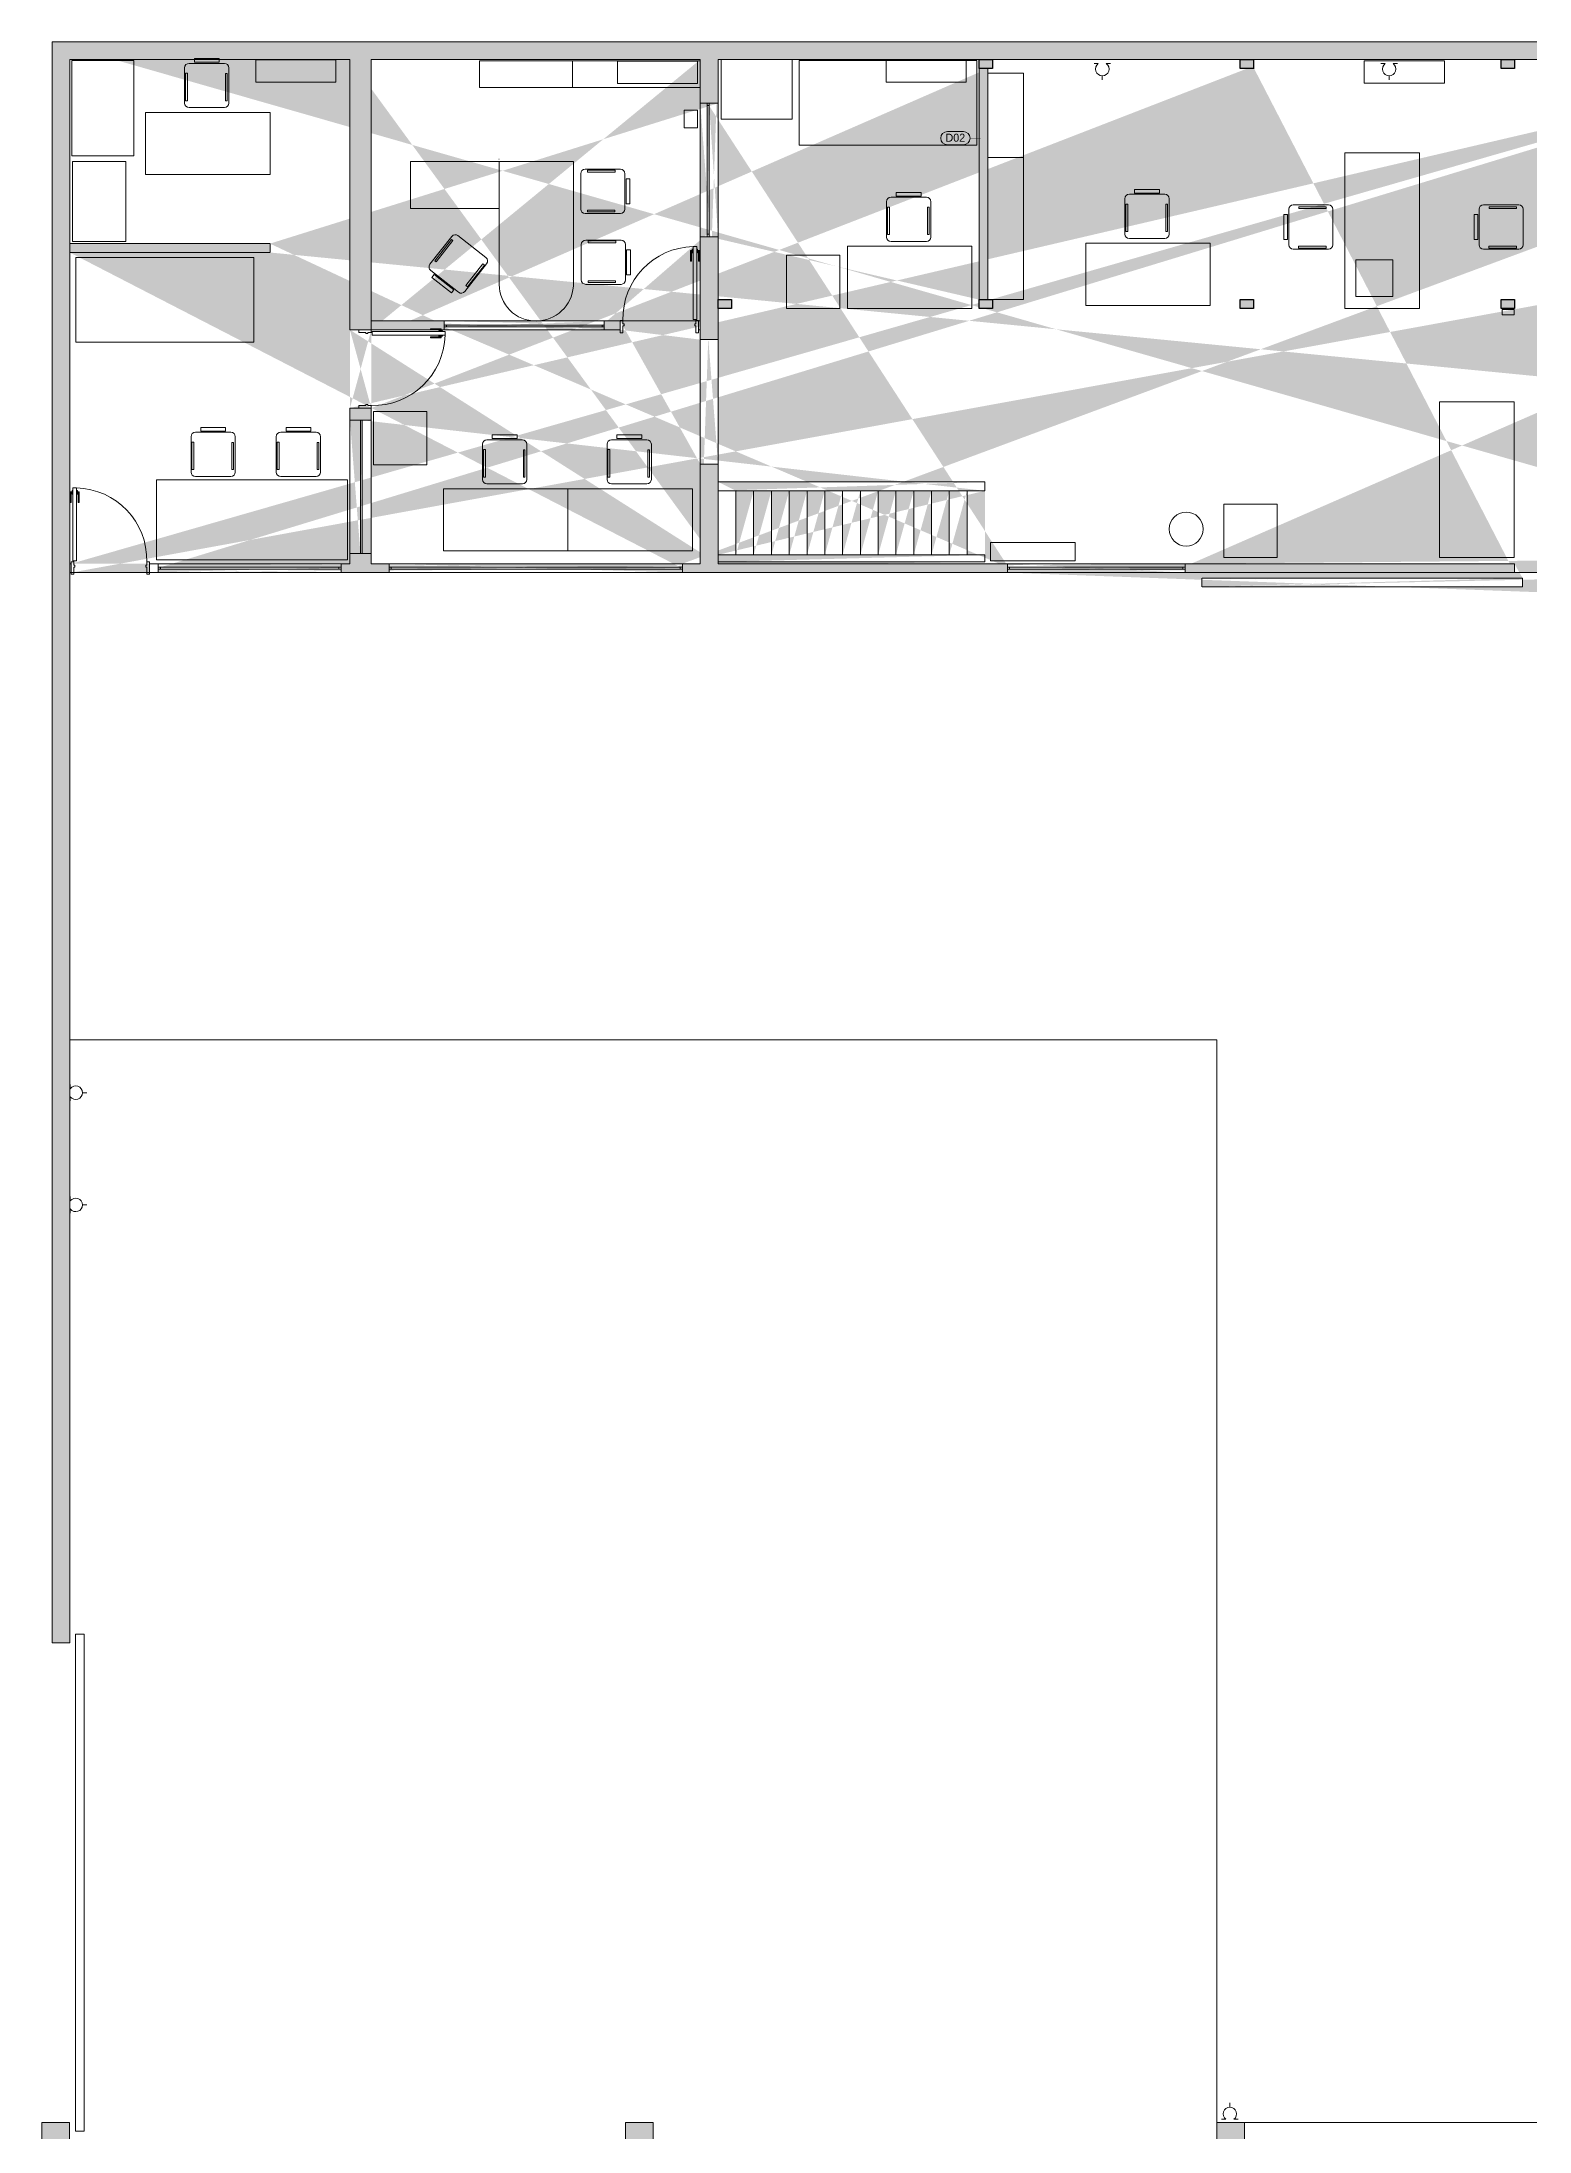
# Model space of a CAD drawing. Header units: millimetres. Extents: x 141.6 to 171.4, y 113.5 to 160.2.
# Drawn here: x 141.64 to 158.36, y 136.75 to 160.25 of the extents above; entities that cross this region are included whole.
import ezdxf
from ezdxf.enums import TextEntityAlignment as Align

# ---------------------------------------------------------------- set-up
doc = ezdxf.new("R2010")
doc.units = ezdxf.units.MM
doc.layers.add('00 Muro ext.', color=7, linetype='Continuous', lineweight=15)
doc.layers.add('ESTRUCTURA', color=251, linetype='Continuous')
doc.styles.add('BEEME', font='GOTHIC.TTF', dxfattribs={"height": 0.09})

# ---------------------------------------------------------------- blocks, each defined once
blk = doc.blocks.new('IRI-OCASA-Layout R 9$0$OCA_SILLA')
at = {"linetype": 'Continuous'}
for p, q in [((0.1049, 0.4983), (0.5023, 0.4983)), ((0.0549, 0.05), (0.0549, 0.4483)), ((0.5523, 0.4483), (0.5523, 0.05)), ((0.5023, 0), (0.1049, 0))]:
    blk.add_line(p, q, dxfattribs=at)
for points in [[(0.1654, 0.4663), (0.1654, 0.4876), (0.4749, 0.4876), (0.4749, 0.4663)], [(0, 0.1087), (0, 0.3889), (0.0427, 0.3889), (0.0427, 0.1087)], [(0.1681, 0.0207), (0.1681, 0.0394), (0.4749, 0.0394), (0.4749, 0.0207)]]:
    blk.add_lwpolyline(points, close=True, dxfattribs=at)
for centre, start, end in [((0.1049, 0.4483), 90, 180), ((0.5023, 0.4483), 0, 90), ((0.1049, 0.05), 180, 270), ((0.5023, 0.05), 270, 0)]:
    blk.add_arc(centre, 0.05, start, end, dxfattribs=at)
blk = doc.blocks.new('new blockqweqwewqe')
blk.add_lwpolyline([(101.41165, 483.815145), (102.11165, 483.815145), (102.11165, 482.415145), (101.41165, 482.415145)], close=True)
at = {"xscale": -1, "rotation": 180}
blk.add_blockref('IRI-OCASA-Layout R 9$0$OCA_SILLA', (100.805812, 483.353225), dxfattribs=at)
blk = doc.blocks.new('*U12')
at = {"color": 0}
for p, q in [((-0.069989, 0.869622), (-0.079989, 0.869622)), ((-0.069989, 0.860356), (-0.079989, 0.860356)), ((-0.009989, 0.869622), (0.000011, 0.869622)), ((-0.009989, 0.860356), (0.000011, 0.860356))]:
    blk.add_line(p, q, dxfattribs=at)
for points in [[(-0.079989, 0.869622), (-0.079989, 0.749622), (-0.089989, 0.749622), (-0.089989, 0.869622), (-0.079989, 0.869622)], [(-0.059989, 0.884989), (-0.069989, 0.884989), (-0.069989, 0.844989), (-0.059989, 0.844989), (-0.059989, 0.884989)], [(-0.019989, 0.884989), (-0.009989, 0.884989), (-0.009989, 0.844989), (-0.019989, 0.844989), (-0.019989, 0.884989)], [(0.000011, 0.869622), (0.000011, 0.749622), (0.010011, 0.749622), (0.010011, 0.869622), (0.000011, 0.869622)]]:
    blk.add_lwpolyline(points, dxfattribs=at)
blk.add_lwpolyline([(-0.059989, 0.914989), (-0.059989, 0.094989), (-0.019989, 0.094989), (-0.019989, 0.914989), (-0.059989, 0.914989)])
for points in [[(-0.88, 0.085), (-0.85, 0.085), (-0.85, 0.045), (-0.838, 0.045), (-0.838, 0.025), (-0.85, 0.025), (-0.85, -0.055), (-0.88, -0.055)], [(0, 0.085), (-0.03, 0.085), (-0.03, 0.045), (-0.042, 0.045), (-0.042, 0.025), (-0.03, 0.025), (-0.03, -0.055), (0, -0.055)]]:
    blk.add_lwpolyline(points, close=True)
blk.add_circle((-0.025, 0.089989), 0.005, dxfattribs=at)
blk.add_arc((-0.039989, 0.104978), 0.810258, 91.414404, 181.412841, dxfattribs=at)
blk = doc.blocks.new('*U22')
for p, q in [((-55.715298, 12.827221), (-55.619137, 12.827221)), ((-55.342851, 12.827221), (-55.439013, 12.827221)), ((-55.529075, 12.553816), (-55.52908, 12.458911))]:
    blk.add_line(p, q)
blk.add_arc((-55.529075, 12.705352), 0.151536, 126.464668, 53.535332)
blk = doc.blocks.new('REFERENCIA DE MURO')
blk.add_lwpolyline([(-0.305, -0.075, -1), (-0.305, 0.075, 1), (-0.305, -0.075), (-0.125, -0.075, 1), (-0.125, 0.075), (-0.305, 0.075)], format="xyb")
at = {"const_width": 0.005}
blk.add_lwpolyline([(-0.05, 0), (0.07, 0)], dxfattribs=at)
at = {"style": 'BEEME'}
blk.add_attdef('M00', text='', height=0.09, dxfattribs=at).set_placement((-0.215, -0.039817), align=Align.CENTER)
blk = doc.blocks.new('COLUMNAS')
at = {"layer": 'ESTRUCTURA', "ltscale": 0.05}
for p, q in [((110.051138, 123.685092), (110.201138, 123.685092)), ((110.051138, 123.585092), (110.051138, 123.685092)), ((110.201138, 123.685092), (110.201138, 123.585092)), ((110.201138, 123.585092), (110.051138, 123.585092))]:
    blk.add_line(p, q, dxfattribs=at)
blk = doc.blocks.new('Escritorio Gte')
for p, q in [((269.742121, 117.213788), (270.055836, 117.459197)), ((270.126025, 117.450622), (270.370879, 117.137615)), ((270.513332, 117.37044), (270.513332, 115.98684)), ((271.346732, 115.98684), (271.346732, 117.391231)), ((271.435532, 116.921696), (271.435532, 117.319996)), ((271.485532, 117.369996), (271.882932, 117.369996)), ((271.932932, 117.319996), (271.932932, 116.921696)), ((269.9784, 116.830593), (269.733546, 117.143599)), ((270.362304, 117.067427), (270.048589, 116.822018)), ((271.882932, 116.871696), (271.485532, 116.871696)), ((271.478743, 116.57387), (271.876143, 116.57387)), ((270.513332, 116.51604), (269.514332, 116.51604)), ((269.514332, 116.51604), (269.514332, 115.98684)), ((270.513332, 115.98684), (270.513332, 116.51604)), ((271.428743, 116.12557), (271.428743, 116.52387)), ((271.926143, 116.52387), (271.926143, 116.12557)), ((269.514332, 115.98684), (270.513332, 115.98684)), ((270.513332, 115.98684), (271.346732, 115.98684)), ((271.876143, 116.07557), (271.478743, 116.07557))]:
    blk.add_line(p, q)
for points in [[(269.754529, 117.293197), (269.975224, 117.465839), (270.001534, 117.432207), (269.780838, 117.259565)], [(270.138097, 117.383254), (270.154874, 117.396377), (270.345569, 117.152604), (270.328793, 117.13948)], [(271.819732, 117.349296), (271.819732, 117.330596), (271.512932, 117.330596), (271.512932, 117.349296)], [(271.987832, 117.261296), (271.987832, 116.981096), (271.945132, 116.981096), (271.945132, 117.261296)], [(269.78879, 117.106575), (269.803519, 117.118097), (269.992551, 116.87645), (269.977822, 116.864928)], [(271.822432, 116.903696), (271.822432, 116.882396), (271.512932, 116.882396), (271.512932, 116.903696)], [(271.812943, 116.55317), (271.812943, 116.53447), (271.506143, 116.53447), (271.506143, 116.55317)], [(271.981043, 116.46517), (271.981043, 116.18497), (271.938343, 116.18497), (271.938343, 116.46517)], [(271.815643, 116.10757), (271.815643, 116.08627), (271.506143, 116.08627), (271.506143, 116.10757)]]:
    blk.add_lwpolyline(points, close=True)
for centre, radius, start, end in [((270.922184, 117.373186), 0.408861, 89.643216, 180.384836), ((270.925621, 117.360897), 0.422202, 4.120115, 89.595756), ((270.086643, 117.419815), 0.05, 38.034833, 128.034833), ((271.485532, 117.319996), 0.05, 90, 180), ((271.882932, 117.319996), 0.05, 0, 90), ((270.331497, 117.106808), 0.05, 308.034833, 38.034833), ((270.017782, 116.8614), 0.05, 218.034833, 308.034833), ((271.485532, 116.921696), 0.05, 180, 270), ((271.882932, 116.921696), 0.05, 270, 0), ((271.478743, 116.52387), 0.05, 90, 180), ((271.876143, 116.52387), 0.05, 0, 90), ((271.478743, 116.12557), 0.05, 180, 270), ((271.876143, 116.12557), 0.05, 270, 0)]:
    blk.add_arc(centre, radius, start, end)

msp = doc.modelspace()

# ---------------------------------------------------------------- hatches: boundary and pattern name
at = {"layer": '00 Muro ext.', "ltscale": 0.05}
h = msp.add_hatch(color=7, dxfattribs=at)
h.dxf.hatch_style = 1
edge = h.paths.add_edge_path(flags=17)
edge.add_line((161.226, 154.38), (161.376, 154.38))
edge = h.paths.add_edge_path(flags=17)
edge.add_line((161.376, 154.38), (161.376, 154.28))
edge = h.paths.add_edge_path(flags=17)
edge.add_line((161.376, 154.28), (161.226, 154.28))
edge = h.paths.add_edge_path(flags=17)
edge.add_line((161.226, 154.28), (161.226, 154.38))
edge = h.paths.add_edge_path(flags=16)
edge.add_line((152.178, 160.05), (152.328, 160.05))
edge = h.paths.add_edge_path(flags=16)
edge.add_line((152.328, 160.05), (152.328, 159.95))
edge = h.paths.add_edge_path(flags=16)
edge.add_line((152.328, 159.95), (152.178, 159.95))
edge = h.paths.add_edge_path(flags=17)
edge.add_line((152.178, 159.95), (152.178, 160.05))
edge = h.paths.add_edge_path(flags=17)
edge.add_line((152.178, 157.35), (152.328, 157.35))
edge = h.paths.add_edge_path(flags=17)
edge.add_line((152.328, 157.35), (152.328, 157.25))
edge = h.paths.add_edge_path(flags=17)
edge.add_line((152.328, 157.25), (152.178, 157.25))
edge = h.paths.add_edge_path(flags=17)
edge.add_line((152.178, 157.25), (152.178, 157.35))
edge = h.paths.add_edge_path(flags=16)
edge.add_line((158.048, 160.05), (158.198, 160.05))
edge = h.paths.add_edge_path(flags=16)
edge.add_line((158.198, 160.05), (158.198, 159.95))
edge = h.paths.add_edge_path(flags=16)
edge.add_line((158.198, 159.95), (158.048, 159.95))
edge = h.paths.add_edge_path(flags=16)
edge.add_line((158.048, 159.95), (158.048, 160.05))
edge = h.paths.add_edge_path(flags=17)
edge.add_line((158.048, 157.35), (158.198, 157.35))
edge = h.paths.add_edge_path(flags=17)
edge.add_line((158.198, 157.35), (158.198, 157.25))
edge = h.paths.add_edge_path(flags=17)
edge.add_line((158.198, 157.25), (158.048, 157.25))
edge = h.paths.add_edge_path(flags=17)
edge.add_line((158.048, 157.25), (158.048, 157.35))
edge = h.paths.add_edge_path(flags=17)
edge.add_line((155.113, 157.35), (155.263, 157.35))
edge = h.paths.add_edge_path(flags=17)
edge.add_line((155.263, 157.35), (155.263, 157.25))
edge = h.paths.add_edge_path(flags=17)
edge.add_line((155.263, 157.25), (155.113, 157.25))
edge = h.paths.add_edge_path(flags=17)
edge.add_line((155.113, 157.25), (155.113, 157.35))
edge = h.paths.add_edge_path(flags=16)
edge.add_line((155.113, 160.05), (155.263, 160.05))
edge = h.paths.add_edge_path(flags=16)
edge.add_line((155.263, 160.05), (155.263, 159.95))
edge = h.paths.add_edge_path(flags=16)
edge.add_line((155.263, 159.95), (155.113, 159.95))
edge = h.paths.add_edge_path(flags=16)
edge.add_line((155.113, 159.95), (155.113, 160.05))
edge = h.paths.add_edge_path(flags=17)
edge.add_line((149.243, 157.35), (149.393, 157.35))
edge = h.paths.add_edge_path(flags=17)
edge.add_line((149.393, 157.35), (149.393, 157.25))
edge = h.paths.add_edge_path(flags=17)
edge.add_line((149.393, 157.25), (149.243, 157.25))
edge = h.paths.add_edge_path(flags=17)
edge.add_line((149.243, 157.25), (149.243, 157.35))
edge = h.paths.add_edge_path(flags=17)
edge.add_line((149.243, 160.05), (149.393, 160.05))
edge = h.paths.add_edge_path(flags=16)
edge.add_line((149.393, 160.05), (149.393, 159.95))
edge = h.paths.add_edge_path(flags=16)
edge.add_line((149.393, 159.95), (149.243, 159.95))
edge = h.paths.add_edge_path(flags=17)
edge.add_line((149.243, 159.95), (149.243, 160.05))
edge = h.paths.add_edge_path(flags=17)
edge.add_line((160.983, 157.35), (161.133, 157.35))
edge = h.paths.add_edge_path(flags=17)
edge.add_line((161.133, 157.35), (161.133, 157.25))
edge = h.paths.add_edge_path(flags=17)
edge.add_line((161.133, 157.25), (160.983, 157.25))
edge = h.paths.add_edge_path(flags=17)
edge.add_line((160.983, 157.25), (160.983, 157.35))
edge = h.paths.add_edge_path(flags=16)
edge.add_line((160.983, 160.05), (161.133, 160.05))
edge = h.paths.add_edge_path(flags=16)
edge.add_line((161.133, 160.05), (161.133, 159.95))
edge = h.paths.add_edge_path(flags=16)
edge.add_line((161.133, 159.95), (160.983, 159.95))
edge = h.paths.add_edge_path(flags=16)
edge.add_line((160.983, 159.95), (160.983, 160.05))
h.paths.add_polyline_path([(161.512, 153.6), (161.612, 153.6), (161.612, 159.15), (161.512, 159.15)])
h.paths.add_polyline_path([(161.903, 149.026), (161.703, 149.026)])
edge = h.paths.add_edge_path()
edge.add_line((148.818, 154.34), (148.818, 154.32))
edge.add_line((145.568, 154.34), (145.568, 154.32))
edge.add_line((144.978, 154.34), (144.978, 154.32))
edge.add_line((142.973, 154.32), (142.973, 154.34))
edge.add_line((161.703, 160.05), (161.703, 159.15))
edge.add_line((148.843, 154.38), (148.843, 154.28))
edge.add_line((145.543, 154.38), (145.543, 154.28))
edge.add_line((145.543, 154.32), (148.843, 154.32))
edge.add_line((145.543, 154.34), (148.843, 154.34))
edge.add_line((142.948, 154.32), (145.003, 154.32))
edge.add_line((145.003, 154.38), (145.003, 154.28))
edge.add_line((142.948, 154.28), (142.948, 154.38))
edge.add_line((142.948, 154.34), (145.003, 154.34))
edge.add_line((142.848, 154.28), (145.103, 154.28))
edge.add_line((145.103, 154.494), (145.343, 154.494))
edge.add_line((145.343, 155.994), (145.103, 155.994))
edge.add_line((145.221, 154.494), (145.221, 155.994))
edge.add_line((145.241, 154.494), (145.241, 155.994))
edge.add_line((152.243, 155.2), (152.243, 155.3))
edge.add_line((152.243, 154.4), (152.243, 154.48))
edge.add_line((152.043, 154.48), (152.043, 155.2))
edge.add_line((151.843, 154.48), (151.843, 155.2))
edge.add_line((151.643, 154.48), (151.643, 155.2))
edge.add_line((151.443, 154.48), (151.443, 155.2))
edge.add_line((151.243, 154.48), (151.243, 155.2))
edge.add_line((151.043, 154.48), (151.043, 155.2))
edge.add_line((150.843, 154.48), (150.843, 155.2))
edge.add_line((150.643, 154.48), (150.643, 155.2))
edge.add_line((150.443, 154.48), (150.443, 155.2))
edge.add_line((150.243, 154.48), (150.243, 155.2))
edge.add_line((150.043, 154.48), (150.043, 155.2))
edge.add_line((149.843, 154.48), (149.843, 155.2))
edge.add_line((149.643, 154.48), (149.643, 155.2))
edge.add_line((149.443, 154.48), (149.443, 155.2))
edge.add_line((149.243, 155.3), (152.243, 155.3))
edge.add_line((149.243, 155.2), (152.243, 155.2))
edge.add_line((149.243, 154.48), (152.243, 154.48))
edge.add_line((149.243, 154.4), (152.243, 154.4))
edge.add_line((142.848, 154.28), (158.198, 154.28))
edge.add_line((142.848, 154.38), (142.848, 154.28))
edge.add_line((166.092, 154.48), (166.092, 154.28))
edge.add_line((164.392, 154.48), (164.392, 154.28))
edge.add_line((163.284, 154.48), (163.284, 154.28))
edge.add_line((164.164, 154.48), (164.164, 154.28))
edge.add_line((166.092, 154.48), (171.203, 154.48))
edge.add_line((164.353, 154.48), (164.392, 154.48))
edge.add_line((164.164, 154.48), (164.203, 154.48))
edge.add_line((161.903, 154.48), (163.284, 154.48))
edge.add_line((171.403, 160.25), (171.403, 154.28))
edge.add_line((171.203, 160.05), (171.203, 154.48))
edge.add_line((164.353, 160.05), (164.353, 154.48))
edge.add_line((164.203, 160.05), (164.203, 154.48))
edge.add_line((164.353, 160.05), (171.203, 160.05))
edge.add_line((161.903, 160.05), (164.203, 160.05))
edge.add_line((161.703, 154.28), (161.903, 154.28))
edge.add_line((154.681, 154.119), (154.681, 154.219))
edge.add_line((158.29, 154.119), (158.29, 154.219))
edge.add_line((154.685, 154.119), (158.29, 154.119))
edge.add_line((154.685, 154.219), (158.29, 154.219))
edge.add_line((158.198, 154.38), (158.198, 154.28))
edge.add_line((155.27, 159.95), (155.195, 159.95))
edge.add_line((145.343, 156.13), (145.103, 156.13))
edge.add_line((145.343, 157.01), (145.103, 157.01))
edge.add_line((149.243, 154.38), (149.243, 160.05))
edge.add_line((149.043, 154.38), (149.043, 160.05))
edge.add_line((145.343, 157.01), (145.343, 160.05))
edge.add_line((145.343, 154.38), (145.343, 156.13))
edge.add_line((145.103, 157.01), (145.103, 160.05))
edge.add_line((145.103, 154.38), (145.103, 156.13))
edge.add_line((161.903, 160.05), (161.903, 154.48))
edge.add_line((141.753, 160.25), (171.403, 160.25))
edge.add_line((149.243, 160.05), (161.703, 160.05))
edge.add_line((145.343, 160.05), (149.043, 160.05))
edge.add_line((141.953, 160.05), (145.103, 160.05))
edge.add_line((149.243, 154.38), (158.198, 154.38))
edge.add_line((145.343, 154.38), (149.043, 154.38))
edge.add_line((142.848, 154.38), (145.103, 154.38))
edge.add_line((141.953, 154.38), (141.968, 154.38))
edge.add_line((161.703, 160.05), (161.703, 154.28))
edge.add_line((166.092, 154.28), (171.403, 154.28))
edge.add_line((164.164, 154.28), (164.392, 154.28))
edge.add_line((161.903, 154.28), (163.284, 154.28))
edge.add_line((141.953, 154.28), (141.968, 154.28))
edge.add_line((163.218, 158.157), (161.909, 158.157))
edge.add_line((163.319, 158.279), (161.909, 158.279))
edge.add_line((163.218, 156.573), (161.903, 156.573))
edge.add_line((163.218, 156.695), (161.903, 156.695))
edge.add_line((163.218, 156.695), (163.218, 156.718))
edge.add_line((163.218, 155.999), (163.218, 156.573))
edge.add_line((163.218, 157.598), (163.218, 158.157))
edge.add_line((154.471, 154.34), (154.471, 154.32))
edge.add_line((152.521, 154.34), (152.521, 154.32))
edge.add_line((149.141, 159.533), (149.121, 159.533))
edge.add_line((149.121, 158.058), (149.121, 159.558))
edge.add_line((149.141, 158.088), (149.121, 158.088))
edge.add_line((147.938, 157.063), (147.938, 157.043))
edge.add_line((147.963, 157.043), (146.163, 157.043))
edge.add_line((152.496, 154.34), (154.496, 154.34))
edge.add_line((152.496, 154.32), (154.496, 154.32))
edge.add_line((154.496, 154.38), (154.496, 154.28))
edge.add_line((152.496, 154.38), (152.496, 154.28))
edge.add_line((161.903, 153.933), (166.903, 153.933))
edge.add_line((163.319, 157.598), (163.319, 158.279))
edge.add_line((163.317, 155.999), (163.317, 156.718))
edge.add_line((163.316, 154.999), (163.316, 155.119))
edge.add_line((161.903, 155.119), (163.284, 155.119))
edge.add_line((161.903, 154.999), (163.316, 154.999))
edge.add_line((165.251, 155.58), (167.753, 155.58))
edge.add_line((164.353, 155.58), (164.371, 155.58))
edge.add_line((165.251, 155.48), (167.853, 155.48))
edge.add_line((164.353, 155.48), (164.371, 155.48))
edge.add_line((167.853, 160.05), (167.853, 155.48))
edge.add_line((167.753, 160.05), (167.753, 155.58))
edge.add_line((144.204, 157.88), (144.204, 157.98))
edge.add_line((149.243, 159.558), (149.043, 159.558))
edge.add_line((149.243, 156.9), (149.043, 156.9))
edge.add_line((148.143, 157.01), (147.963, 157.01))
edge.add_line((145.343, 157.01), (145.543, 157.01))
edge.add_line((152.278, 159.95), (152.278, 157.35))
edge.add_line((152.178, 159.95), (152.178, 157.35))
edge.add_line((149.141, 158.058), (149.141, 159.558))
edge.add_line((149.243, 158.058), (149.043, 158.058))
edge.add_line((149.243, 155.5), (149.043, 155.5))
edge.add_line((148.143, 157.11), (148.143, 157.01))
edge.add_line((148.143, 157.11), (145.343, 157.11))
edge.add_line((148.143, 157.01), (145.343, 157.01))
edge.add_line((147.963, 157.11), (147.963, 157.01))
edge.add_line((146.163, 157.01), (146.163, 157.11))
edge.add_line((147.963, 157.063), (146.163, 157.063))
edge.add_line((144.203, 157.98), (141.953, 157.98))
edge.add_line((144.203, 157.88), (141.953, 157.88))
h = msp.add_hatch(color=7, dxfattribs=at)
h.dxf.hatch_style = 1
h.paths.add_polyline_path([(166.292, 154.28), (166.292, 154.48), (166.092, 154.48), (166.092, 154.28)])
h.paths.add_polyline_path([(168.692, 154.48), (168.692, 154.28), (171.403, 154.28), (171.403, 160.25), (141.753, 160.25), (141.753, 142.242), (141.953, 142.242), (141.953, 160.05), (145.103, 160.05), (145.103, 157.01), (145.343, 157.01), (145.343, 160.05), (149.043, 160.05), (149.043, 159.558), (149.243, 159.558), (149.243, 160.05), (149.393, 160.05), (161.703, 160.05), (161.703, 159.15), (161.703, 154.28), (161.903, 154.28), (163.284, 154.28), (163.284, 154.48), (161.903, 154.48), (161.903, 160.05), (164.203, 160.05), (164.203, 154.48), (164.164, 154.48), (164.164, 154.28), (164.392, 154.28), (164.392, 154.48), (164.353, 154.48), (164.353, 160.05), (171.203, 160.05), (171.203, 154.48)])
h.paths.add_polyline_path([(167.692, 154.28), (167.692, 154.48), (167.292, 154.48), (167.292, 154.28)])
h = msp.add_hatch(color=7, dxfattribs=at)
h.dxf.hatch_style = 1
h.paths.add_polyline_path([(149.243, 158.058), (149.043, 158.058), (149.043, 156.9), (149.243, 156.9)])
h.paths.add_polyline_path([(149.393, 157.35), (149.243, 157.35), (149.243, 157.25), (149.393, 157.25)])
h.paths.add_polyline_path([(146.163, 157.11), (145.343, 157.11), (145.343, 157.01), (146.163, 157.01)])
h.paths.add_polyline_path([(148.143, 157.11), (147.963, 157.11), (147.963, 157.01), (148.143, 157.01)])
h.paths.add_polyline_path([(145.343, 156.13), (145.103, 156.13), (145.103, 155.994), (145.343, 155.994)])
h.paths.add_polyline_path([(152.328, 157.35), (152.178, 157.35), (152.178, 157.25), (152.328, 157.25)])
h.paths.add_polyline_path([(152.278, 159.95), (152.178, 159.95), (152.178, 157.35), (152.278, 157.35)])
h.paths.add_polyline_path([(152.328, 160.05), (152.178, 160.05), (152.178, 159.95), (152.328, 159.95)])
h = msp.add_hatch(color=7, dxfattribs=at)
h.dxf.hatch_style = 1
h.paths.add_polyline_path([(155.263, 157.35), (155.113, 157.35), (155.113, 157.25), (155.263, 157.25)])
h.paths.add_polyline_path([(155.263, 160.05), (155.113, 160.05), (155.113, 159.95), (155.263, 159.95)])
h.paths.add_polyline_path([(158.198, 160.05), (158.048, 160.05), (158.048, 159.95), (158.198, 159.95)])
h.paths.add_polyline_path([(158.198, 157.35), (158.048, 157.35), (158.048, 157.25), (158.198, 157.25)])
h.paths.add_polyline_path([(161.133, 157.35), (160.983, 157.35), (160.983, 157.25), (161.133, 157.25)])
h.paths.add_polyline_path([(161.133, 160.05), (160.983, 160.05), (160.983, 159.95), (161.133, 159.95)])
h = msp.add_hatch(color=7, dxfattribs=at)
h.dxf.hatch_style = 1
h.paths.add_polyline_path([(144.204, 157.98), (141.953, 157.98), (141.953, 157.88), (144.204, 157.88)])
h = msp.add_hatch(color=7, dxfattribs=at)
h.dxf.hatch_style = 1
h.paths.add_polyline_path([(158.198, 154.38), (154.496, 154.38), (154.496, 154.28), (158.198, 154.28)])
h.paths.add_polyline_path([(152.496, 154.38), (149.243, 154.38), (149.243, 155.5), (149.043, 155.5), (149.043, 154.38), (148.843, 154.38), (148.843, 154.28), (152.496, 154.28)])
h.paths.add_polyline_path([(145.543, 154.38), (145.343, 154.38), (145.343, 154.494), (145.103, 154.494), (145.103, 154.38), (145.003, 154.38), (145.003, 154.28), (145.103, 154.28), (145.543, 154.28)])
h = msp.add_hatch(color=7, dxfattribs=at)
h.dxf.hatch_style = 1
h.paths.add_polyline_path([(155.163, 136.85), (154.853, 136.85), (154.853, 136.34), (155.163, 136.34)])
h.paths.add_polyline_path([(148.513, 136.85), (148.203, 136.85), (148.203, 136.34), (148.513, 136.34)])
h.paths.add_polyline_path([(141.948, 136.85), (141.638, 136.85), (141.638, 136.34), (141.948, 136.34)])

# ---------------------------------------------------------------- linework, layer by layer
for p, q in [((141.753, 160.25), (171.403, 160.25)), ((141.753, 142.242), (141.753, 160.25)), ((141.953, 142.242), (141.953, 160.05)), ((141.953, 160.05), (145.103, 160.05)), ((145.103, 157.01), (145.103, 160.05)), ((145.343, 160.05), (149.043, 160.05)), ((145.343, 157.01), (145.343, 160.05)), ((149.043, 154.38), (149.043, 160.05)), ((149.243, 160.05), (161.703, 160.05)), ((149.243, 154.38), (149.243, 160.05)), ((152.178, 159.95), (152.178, 157.35)), ((152.278, 159.95), (152.278, 157.35)), ((155.27, 159.95), (155.195, 159.95)), ((149.243, 159.558), (149.043, 159.558)), ((149.121, 158.058), (149.121, 159.558)), ((149.141, 159.533), (149.121, 159.533)), ((149.141, 158.058), (149.141, 159.558)), ((144.203, 157.98), (141.953, 157.98)), ((144.204, 157.88), (144.204, 157.98)), ((149.243, 158.058), (149.043, 158.058)), ((149.141, 158.088), (149.121, 158.088)), ((144.203, 157.88), (141.953, 157.88)), ((145.343, 157.01), (145.103, 157.01)), ((148.143, 157.11), (145.343, 157.11)), ((148.143, 157.01), (145.343, 157.01)), ((145.343, 157.01), (145.543, 157.01)), ((146.163, 157.01), (146.163, 157.11)), ((146.163, 157.01), (146.163, 157.11)), ((147.963, 157.063), (146.163, 157.063)), ((147.963, 157.043), (146.163, 157.043)), ((147.963, 157.01), (146.163, 157.01)), ((146.188, 157.043), (146.188, 157.063)), ((147.938, 157.063), (147.938, 157.043)), ((147.963, 157.11), (147.963, 157.01)), ((148.143, 157.01), (147.963, 157.01)), ((148.143, 157.11), (148.143, 157.01)), ((149.243, 156.9), (149.043, 156.9)), ((145.103, 154.38), (145.103, 156.13)), ((145.343, 156.13), (145.103, 156.13)), ((145.343, 154.38), (145.343, 156.13)), ((145.343, 155.994), (145.103, 155.994)), ((145.221, 154.494), (145.221, 155.994)), ((145.241, 154.494), (145.241, 155.994)), ((149.243, 155.5), (149.043, 155.5)), ((149.243, 155.3), (152.243, 155.3)), ((149.243, 155.2), (152.243, 155.2)), ((149.443, 154.48), (149.443, 155.2)), ((149.643, 154.48), (149.643, 155.2)), ((149.843, 154.48), (149.843, 155.2)), ((150.043, 154.48), (150.043, 155.2)), ((150.243, 154.48), (150.243, 155.2)), ((150.443, 154.48), (150.443, 155.2)), ((150.643, 154.48), (150.643, 155.2)), ((150.843, 154.48), (150.843, 155.2)), ((151.043, 154.48), (151.043, 155.2)), ((151.243, 154.48), (151.243, 155.2)), ((151.443, 154.48), (151.443, 155.2)), ((151.643, 154.48), (151.643, 155.2)), ((151.843, 154.48), (151.843, 155.2)), ((152.043, 154.48), (152.043, 155.2)), ((152.243, 155.2), (152.243, 155.3)), ((145.103, 154.494), (145.343, 154.494)), ((149.243, 154.48), (152.243, 154.48)), ((149.243, 154.4), (152.243, 154.4)), ((152.243, 154.4), (152.243, 154.48)), ((141.953, 154.38), (141.968, 154.38)), ((161.703, 154.28), (141.953, 154.28)), ((141.953, 154.28), (141.953, 149.024)), ((141.953, 154.28), (141.968, 154.28)), ((161.703, 154.28), (141.953, 154.28)), ((141.953, 154.28), (141.953, 149.024)), ((142.848, 154.38), (145.103, 154.38)), ((142.848, 154.38), (142.848, 154.28)), ((142.848, 154.28), (158.198, 154.28)), ((142.848, 154.28), (145.103, 154.28)), ((142.948, 154.28), (142.948, 154.38)), ((142.948, 154.34), (145.003, 154.34)), ((142.948, 154.32), (145.003, 154.32)), ((142.973, 154.32), (142.973, 154.34)), ((144.978, 154.34), (144.978, 154.32)), ((145.003, 154.38), (145.003, 154.28)), ((145.343, 154.38), (149.043, 154.38)), ((145.543, 154.38), (145.543, 154.28)), ((145.543, 154.34), (148.843, 154.34)), ((145.543, 154.32), (148.843, 154.32)), ((145.568, 154.34), (145.568, 154.32)), ((148.818, 154.34), (148.818, 154.32)), ((148.843, 154.38), (148.843, 154.28)), ((149.243, 154.38), (158.198, 154.38)), ((152.496, 154.38), (152.496, 154.28)), ((152.496, 154.34), (154.496, 154.34)), ((152.496, 154.32), (154.496, 154.32)), ((152.521, 154.34), (152.521, 154.32)), ((154.471, 154.34), (154.471, 154.32)), ((154.496, 154.38), (154.496, 154.28)), ((154.681, 154.119), (154.681, 154.219)), ((154.685, 154.219), (158.29, 154.219)), ((158.198, 154.38), (158.198, 154.28)), ((158.29, 154.119), (158.29, 154.219)), ((154.685, 154.119), (158.29, 154.119)), ((154.853, 149.024), (141.953, 149.024)), ((154.853, 149.024), (141.953, 149.024)), ((154.853, 136.85), (154.853, 149.024)), ((154.853, 136.85), (154.853, 149.024)), ((141.953, 142.242), (141.753, 142.242)), ((141.953, 142.242), (141.853, 142.242)), ((142.015, 142.342), (142.015, 136.752)), ((142.015, 142.342), (142.115, 142.342)), ((142.115, 136.752), (142.115, 142.342)), ((154.853, 136.85), (161.703, 136.85)), ((154.853, 136.85), (161.703, 136.85)), ((142.015, 136.752), (142.115, 136.752))]:
    msp.add_line(p, q, dxfattribs=at)
at = {"layer": '00 Muro ext.', "color": 1}
msp.add_line((146.782, 158.929), (146.779, 158.929), dxfattribs=at)
at = {"layer": '00 Muro ext.', "color": 1, "ltscale": 0.05}
for p, q in [((149.023, 157.11), (149.043, 157.11)), ((149.023, 157.01), (149.043, 157.01))]:
    msp.add_line(p, q, dxfattribs=at)
at = {"layer": '00 Muro ext.', "ltscale": 0.05}
for points in [[(141.974, 160.039), (142.674, 160.039), (142.674, 158.966), (141.974, 158.966), (141.974, 160.039)], [(144.044, 160.046), (144.944, 160.046), (144.944, 159.796), (144.044, 159.796), (144.044, 160.046)], [(148.111, 160.031), (149.011, 160.031), (149.011, 159.781), (148.111, 159.781), (148.111, 160.031)], [(149.276, 160.05), (150.076, 160.05), (150.076, 159.38), (149.276, 159.38), (149.276, 160.05)], [(150.153, 159.088), (152.153, 159.088), (152.153, 160.038), (150.153, 160.038), (150.153, 159.088)], [(151.133, 160.046), (152.033, 160.046), (152.033, 159.796), (151.133, 159.796), (151.133, 160.046)], [(156.51, 160.034), (157.41, 160.034), (157.41, 159.784), (156.51, 159.784), (156.51, 160.034)], [(149.011, 159.482), (149.011, 159.282), (148.861, 159.282), (148.861, 159.482), (149.011, 159.482)], [(141.984, 158.002), (141.984, 158.902), (142.584, 158.902), (142.584, 158.002), (141.984, 158.002)], [(152.278, 157.35), (152.278, 158.95), (152.678, 158.95), (152.678, 157.35), (152.278, 157.35)], [(156.291, 157.25), (156.291, 159), (157.131, 159), (157.131, 157.25), (156.291, 157.25)], [(142.022, 156.872), (144.022, 156.872), (144.022, 157.822), (142.022, 157.822), (142.022, 156.872)], [(150.011, 157.85), (150.611, 157.85), (150.611, 157.25), (150.011, 157.25), (150.011, 157.85)], [(145.369, 156.093), (145.969, 156.093), (145.969, 155.493), (145.369, 155.493), (145.369, 156.093)], [(158.196, 156.201), (158.196, 154.451), (157.356, 154.451), (157.356, 156.201), (158.196, 156.201)], [(142.926, 155.324), (145.076, 155.324), (145.076, 154.424), (142.926, 154.424), (142.926, 155.324)], [(154.93, 155.051), (155.53, 155.051), (155.53, 154.451), (154.93, 154.451), (154.93, 155.051)]]:
    msp.add_lwpolyline(points, dxfattribs=at)
at = {"layer": '00 Muro ext.'}
for points in [[(145.343, 160.05), (149.043, 160.05), (149.043, 157.11), (145.343, 157.11)], [(152.278, 159.896), (152.278, 158.95), (152.678, 158.95), (152.678, 159.896)], [(156.415, 157.798), (156.829, 157.798), (156.829, 157.384), (156.415, 157.384)], [(158.06, 157.24), (158.195, 157.24), (158.195, 157.179), (158.06, 157.179)]]:
    msp.add_lwpolyline(points, close=True, dxfattribs=at)
at = {"layer": '00 Muro ext.', "ltscale": 0.05}
for points in [[(147.606, 159.736), (146.561, 159.736), (146.561, 160.036), (147.606, 160.036)], [(149.043, 159.736), (147.606, 159.736), (147.606, 160.036), (149.043, 160.036)], [(152.306, 154.617), (152.306, 154.414), (153.259, 154.414), (153.259, 154.617)], [(141.638, 136.85), (141.948, 136.85), (141.948, 136.34), (141.638, 136.34)], [(148.203, 136.85), (148.513, 136.85), (148.513, 136.34), (148.203, 136.34)], [(154.853, 136.85), (155.163, 136.85), (155.163, 136.34), (154.853, 136.34)]]:
    msp.add_lwpolyline(points, close=True, dxfattribs=at)
at = {"layer": '00 Muro ext.'}
msp.add_circle((154.507, 154.77), 0.191, dxfattribs=at)
msp.add_arc((146.042, 157.718), 0.05, 141.9652, 231.9652, dxfattribs=at)

# ---------------------------------------------------------------- block references
at = {"layer": '00 Muro ext.', "rotation": 270}
for p in [(-339.611, 260.868), (-331.717, 259.362), (-329.037, 259.396), (-336.261, 256.635), (-334.861, 256.635)]:
    msp.add_blockref('new blockqweqwewqe', p, dxfattribs=at)
at = {"layer": '00 Muro ext.'}
for p in [(42.127, 36.365), (45.062, 36.365), (47.997, 36.365), (39.192, 33.665), (42.127, 33.665), (45.062, 33.665), (47.997, 33.665)]:
    msp.add_blockref('COLUMNAS', p, dxfattribs=at)
at = {"layer": '00 Muro ext.', "xscale": -0.5, "yscale": 0.5, "zscale": 0.5}
for p in [(125.799, 153.591), (129.025, 153.591)]:
    msp.add_blockref('*U22', p, dxfattribs=at)
at = {"layer": '00 Muro ext.'}
ref = msp.add_blockref('REFERENCIA DE MURO', (152.126, 159.166), dxfattribs=at)
ref.add_attrib('M00', 'D02', dxfattribs={"layer": '0', "height": 0.09, "style": 'BEEME'}).set_placement((151.911, 159.126), align=Align.CENTER)
at = {"layer": '00 Muro ext.', "xscale": -1}
for name, p, rotation in [('Escritorio Gte', (-123.731, 274.892), 180), ('IRI-OCASA-Layout R 9$0$OCA_SILLA', (155.605, 158.416), 180), ('IRI-OCASA-Layout R 9$0$OCA_SILLA', (157.745, 158.416), 180), ('IRI-OCASA-Layout R 9$0$OCA_SILLA', (143.814, 155.913), 90), ('IRI-OCASA-Layout R 9$0$OCA_SILLA', (144.773, 155.913), 90)]:
    msp.add_blockref(name, p, dxfattribs=dict(at, rotation=rotation))
at = {"layer": '00 Muro ext.', "ltscale": 0.05}
msp.add_blockref('*U12', (149.023, 157.032), dxfattribs=at)
at = {"layer": '00 Muro ext.', "ltscale": 0.05, "xscale": -1, "rotation": 270}
msp.add_blockref('*U12', (145.258, 157.01), dxfattribs=at)
at = {"layer": '00 Muro ext.', "ltscale": 0.05, "xscale": -1}
msp.add_blockref('*U12', (141.968, 154.317), dxfattribs=at)
at = {"layer": '00 Muro ext.', "xscale": -0.5, "yscale": 0.5, "zscale": 0.5}
for p, rotation in [((148.372, 120.666), 90), ((148.372, 119.404), 90), ((182.763, 143.299), 180)]:
    msp.add_blockref('*U22', p, dxfattribs=dict(at, rotation=rotation))

doc.saveas('drawing.dxf')
